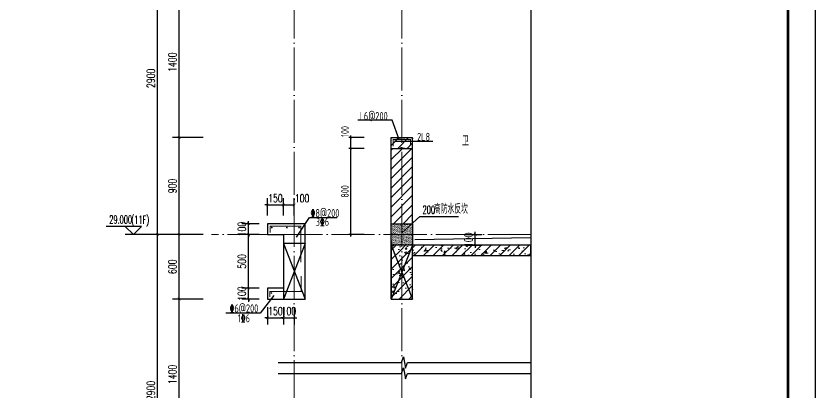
# Model space of a CAD drawing. Extents: x -461650 to 361314, y 245336 to 769729.
# Drawn here: x 307379 to 314804, y 670259 to 673752 of the extents above; entities that cross this region are included whole.
import ezdxf

# ---------------------------------------------------------------- set-up
doc = ezdxf.new("R2010")
doc.units = 0
doc.header["$LTSCALE"] = 1000
doc.linetypes.add('DOTE', pattern=[2.4200000000000004, 2, -0.2, 0.02, -0.2])
doc.layers.get('0').update_dxf_attribs({"linetype": 'CONTINUOUS'})
doc.layers.get('DEFPOINTS').update_dxf_attribs({"linetype": 'CONTINUOUS'})
for name, color, linetype in [('DIM', 2, 'CONTINUOUS'), ('DIM_ELEV', 3, 'CONTINUOUS'), ('DIM_IDEN', 67, 'CONTINUOUS'), ('DIM_SYMB', 3, 'CONTINUOUS'), ('PUB_DIM', 3, 'CONTINUOUS'), ('PUB_TEXT', 2, 'CONTINUOUS'), ('REIN', 6, 'CONTINUOUS'), ('S-大样-砼线', 7, 'CONTINUOUS'), ('S-引出线', 40, 'CONTINUOUS'), ('TEXT', 2, 'CONTINUOUS'), ('WALL', 5, 'CONTINUOUS'), ('yichutu', 7, 'CONTINUOUS'), ('看线', 251, 'CONTINUOUS'), ('立面-看线', 251, 'CONTINUOUS')]:
    doc.layers.add(name, color=color, linetype=linetype)
for name, color, linetype, lineweight in [('DOTE', 19, 'DOTE', 9), ('PUB_HATCH', 8, 'CONTINUOUS', 9), ('内粉刷', 37, 'CONTINUOUS', 9), ('图框', 9, 'CONTINUOUS', 18)]:
    doc.layers.add(name, color=color, linetype=linetype, lineweight=lineweight)
doc.styles.add('_TCH_DIM', font='SIMPLEX.shx', dxfattribs={"width": 0.7, "bigfont": 'GBCBIG.shx'})
doc.styles.add('_TCH_DIM_T3', font='SIMPLEX', dxfattribs={"width": 0.7058823529411765, "bigfont": 'GBCBIG'})
doc.styles.add('DIM_FONT_T3', font='SIMPLEX', dxfattribs={"width": 0.7058823529411765, "bigfont": 'GBCBIG'})
doc.styles.add('TSSD_DIMENSION', font='Tssdeng.shx', dxfattribs={"width": 0.7, "bigfont": 'tssdchn.shx'})
doc.styles.add('TSSD_REIN', font='tssdeng.shx', dxfattribs={"width": 0.7, "height": 300, "bigfont": 'tssdchn.shx'})
doc.styles.add('w', font='tssdeng.shx', dxfattribs={"width": 0.8, "bigfont": 'tssdchn.shx'})
doc.dimstyles.new('_TCH_ARCH&&25', dxfattribs={"dimtxt": 74.375, "dimasz": 25, "dimexe": 62.5, "dimexo": 75, "dimgap": 25, "dimtad": 1, "dimdec": 0, "dimzin": 0, "dimdsep": 46, "dimtxsty": '_TCH_DIM_T3', "dimblk": 'ARCHTICK', "dimcen": 0.09, "dimclrt": 7, "dimazin": 0, "dimtfac": 1, "dimtdec": 0, "dimtix": 1, "dimtmove": 2, "dimatfit": 3, "dimldrblk": 'ARCHTICK', "dimfxl": 0, "dimtolj": 1, "dimtzin": 0, "dimarcsym": 0})
doc.dimstyles.new('TSSD_20_20', dxfattribs={"dimtxt": 60, "dimasz": 20, "dimexe": 20, "dimexo": 50, "dimgap": 20, "dimtad": 1, "dimdec": 0, "dimzin": 0, "dimdsep": 46, "dimtxsty": 'TSSD_DIMENSION', "dimblk": 'ARCHTICK', "dimblk1": 'ARCHTICK', "dimblk2": 'ARCHTICK', "dimcen": 0, "dimdle": 20, "dimclrt": 7, "dimadec": 0, "dimazin": 0, "dimtfac": 1, "dimtdec": 0, "dimtix": 1, "dimtmove": 2, "dimatfit": 3, "dimfxl": 0, "dimtolj": 1, "dimtzin": 0, "dimarcsym": 0})
pattern_1 = [(45, (0, 0), (-44.19417382415921, 44.19417382415922), []), (49.99999999999999, (0, 0), (179.3150456501884, -15.68803374564878), [18.75, -206.25]), (355, (0, 0), (-34.68783340325, 188.048033425003), [15, -165]), (100.4514, (14.94292, -1.307335), (144.6273454285054, 172.3598855152384), [15.9350475, -175.285528]), (46.18420000000002, (0, 50), (266.8102621564111, -41.37975358225452), [28.125, -309.3749999999999]), (96.6356, (22.23418625, 46.55167325), (233.6656763871758, 243.5294677251104), [23.902572, -262.92825]), (351.1842, (0, 50), (233.6654862834068, 243.5296502313311), [22.5, -247.5]), (21, (25, 37.5), (149.2267630296154, -100.6547226663347), [18.75, -206.25]), (326.0000000000001, (25, 37.5), (60.82883298039543, 181.2875112617133), [15, -165]), (71.4514, (37.43555825, 29.1120985), (210.0556571453725, 80.6326241774881), [15.9350475, -175.285528]), (37.50000000000001, (0, 0), (3.039963829322667, 83.22346345782788), [0, -163, 0, -167.5, 0, -165.625]), (7.499999999999999, (0, 0), (65.76738436053715, 98.60292797059006), [0, -95.5, 0, -159.25, 0, -63.125]), (327.5, (-55.75, 0), (133.4556090431022, -5.638717933594939), [0, -62.5, 0, -195, 0, -258.75]), (317.5, (-80.75, 0), (145.7965423355966, 25.02624558307943), [0, -81.25, 0, -129.5, 0, -183.75])]

# ---------------------------------------------------------------- blocks, each defined once
blk = doc.blocks.new('GFDDDDRG')
at = {"layer": '图框'}
blk.add_lwpolyline([(923309.7791572664, -107436.9617041193), (923309.7791572663, -159999.4617041193), (893609.7791572664, -159999.4617041193), (893609.7791572665, -107436.9617041193)], close=True, dxfattribs=at)
blk.add_lwpolyline([(923309.7791572664, -107436.9617041193), (923309.7791572663, -159999.4617041193), (893609.7791572664, -159999.4617041193), (893609.7791572665, -107436.9617041193)], close=True, dxfattribs=at)
at = {"layer": '图框', "const_width": 50}
blk.add_lwpolyline([(894109.7791572664, -159499.4617041193), (922809.7791572663, -159499.4617041193), (922809.7791572664, -108686.9617041193), (894109.7791572665, -108686.9617041193)], close=True, dxfattribs=at)
blk = doc.blocks.new('yct-1051-594-26275-14850-25-1002.0')
at = {"layer": 'yichutu', "color": 7}
blk.add_lwpolyline([(0, 0), (0, 14850), (26275, 14850), (26275, 0)], close=True, dxfattribs=at)
blk = doc.blocks.new('_ArchTick')
at = {"color": 0, "linetype": 'ByBlock', "const_width": 0.15}
blk.add_lwpolyline([(-0.5, -0.5), (0.5, 0.5)], dxfattribs=at)
blk = doc.blocks.new('*D271')
at = {"layer": 'DEFPOINTS', "color": 0}
for p in [(932450.9182588418, -117186.0825243755), (932625.5290252911, -117186.0825243755), (932625.5290252911, -117286.0825243912)]:
    blk.add_point(p, dxfattribs=at)
at = {"layer": 'PUB_DIM', "color": 0, "lineweight": -2}
for p, q in [((932450.9182588418, -117186.0825243755), (932450.9182588418, -117161.0825243755)), ((932550.5290252911, -117186.0825243755), (932388.4182588418, -117186.0825243755)), ((932450.9182588418, -117286.0825243912), (932450.9182588418, -117186.0825243755)), ((932550.5290252911, -117286.0825243912), (932388.4182588418, -117286.0825243912)), ((932450.9182588418, -117286.0825243912), (932450.9182588418, -117311.0825243912))]:
    blk.add_line(p, q, dxfattribs=at)
at = {"layer": 'PUB_DIM', "color": 0, "lineweight": -2, "xscale": 25, "yscale": 25, "zscale": 25}
for p, rotation in [((932450.9182588418, -117186.0825243755), 270), ((932450.9182588418, -117286.0825243912), 90)]:
    blk.add_blockref('_ArchTick', p, dxfattribs=dict(at, rotation=rotation))
at = {"layer": 'PUB_DIM', "color": 7, "insert": (932388.7307588418, -117236.0825243832), "char_height": 74.375, "attachment_point": 5, "rotation": 90, "style": '_TCH_DIM_T3'}
blk.add_mtext('\\A1;100', dxfattribs=at)
blk = doc.blocks.new('*D272')
at = {"layer": 'DEFPOINTS', "color": 0}
for p in [(932450.9182588418, -117286.0825243912), (932625.5290252911, -117286.0825243912), (932625.5290252911, -117786.0825243912)]:
    blk.add_point(p, dxfattribs=at)
at = {"layer": 'PUB_DIM', "color": 0, "lineweight": -2}
for p, q in [((932550.5290252911, -117286.0825243912), (932388.4182588418, -117286.0825243912)), ((932450.9182588418, -117786.0825243912), (932450.9182588418, -117286.0825243912)), ((932550.5290252911, -117786.0825243912), (932388.4182588418, -117786.0825243912))]:
    blk.add_line(p, q, dxfattribs=at)
at = {"layer": 'PUB_DIM', "color": 0, "lineweight": -2, "xscale": 25, "yscale": 25, "zscale": 25}
for p, rotation in [((932450.9182588418, -117286.0825243912), 90), ((932450.9182588418, -117786.0825243912), 270)]:
    blk.add_blockref('_ArchTick', p, dxfattribs=dict(at, rotation=rotation))
at = {"layer": 'PUB_DIM', "color": 7, "insert": (932388.7307588418, -117536.082524391), "char_height": 74.375, "attachment_point": 5, "rotation": 90, "style": '_TCH_DIM_T3'}
blk.add_mtext('\\A1;500', dxfattribs=at)
blk = doc.blocks.new('*D273')
at = {"layer": 'DEFPOINTS', "color": 0}
for p in [(932450.9182588418, -117786.0825243912), (932625.5290252911, -117786.0825243912), (932625.5290252911, -117886.0825243911)]:
    blk.add_point(p, dxfattribs=at)
at = {"layer": 'PUB_DIM', "color": 0, "lineweight": -2}
for p, q in [((932550.5290252911, -117786.0825243912), (932388.4182588418, -117786.0825243912)), ((932450.9182588418, -117786.0825243912), (932450.9182588418, -117761.0825243912)), ((932450.9182588418, -117886.0825243911), (932450.9182588418, -117786.0825243912)), ((932550.5290252911, -117886.0825243911), (932388.4182588418, -117886.0825243911)), ((932450.9182588418, -117886.0825243911), (932450.9182588418, -117911.0825243911))]:
    blk.add_line(p, q, dxfattribs=at)
at = {"layer": 'PUB_DIM', "color": 0, "lineweight": -2, "xscale": 25, "yscale": 25, "zscale": 25}
for p, rotation in [((932450.9182588418, -117786.0825243912), 270), ((932450.9182588418, -117886.0825243911), 90)]:
    blk.add_blockref('_ArchTick', p, dxfattribs=dict(at, rotation=rotation))
at = {"layer": 'PUB_DIM', "color": 7, "insert": (932388.7307588418, -117836.082524391), "char_height": 74.375, "attachment_point": 5, "rotation": 90, "style": '_TCH_DIM_T3'}
blk.add_mtext('\\A1;100', dxfattribs=at)
blk = doc.blocks.new('*D274')
at = {"layer": 'DEFPOINTS', "color": 0}
for p in [(932625.5290252911, -117886.0825243875), (932775.5290252896, -117886.0825243904), (932775.5290252896, -118059.7932143435)]:
    blk.add_point(p, dxfattribs=at)
at = {"layer": 'PUB_DIM', "color": 0, "lineweight": -2}
for p, q in [((932625.5290252911, -117961.0825243875), (932625.5290252911, -118122.2932143435)), ((932775.5290252896, -117961.0825243904), (932775.5290252896, -118122.2932143435)), ((932625.5290252911, -118059.7932143435), (932600.5290252911, -118059.7932143435)), ((932625.5290252911, -118059.7932143435), (932775.5290252896, -118059.7932143435)), ((932775.5290252896, -118059.7932143435), (932800.5290252896, -118059.7932143435))]:
    blk.add_line(p, q, dxfattribs=at)
at = {"layer": 'PUB_DIM', "color": 0, "lineweight": -2, "xscale": 25, "yscale": 25, "zscale": 25}
blk.add_blockref('_ArchTick', (932625.5290252911, -118059.7932143435), dxfattribs=at)
at = {"layer": 'PUB_DIM', "color": 0, "lineweight": -2, "xscale": 25, "yscale": 25, "zscale": 25, "rotation": 180}
blk.add_blockref('_ArchTick', (932775.5290252896, -118059.7932143435), dxfattribs=at)
at = {"layer": 'PUB_DIM', "color": 7, "insert": (932700.5290252904, -117997.6057143435), "char_height": 74.375, "attachment_point": 5, "style": '_TCH_DIM_T3'}
blk.add_mtext('\\A1;150', dxfattribs=at)
blk = doc.blocks.new('*D275')
at = {"layer": 'DEFPOINTS', "color": 0}
for p in [(932775.5290252896, -117886.0825243904), (932875.5290186122, -117886.0825243923), (932875.5290186122, -118059.7932143459)]:
    blk.add_point(p, dxfattribs=at)
at = {"layer": 'PUB_DIM', "color": 0, "lineweight": -2}
for p, q in [((932775.5290252896, -117961.0825243904), (932775.5290252896, -118122.2932143459)), ((932875.5290186122, -117961.0825243923), (932875.5290186122, -118122.2932143459)), ((932775.5290252896, -118059.7932143459), (932750.5290252896, -118059.7932143459)), ((932775.5290252896, -118059.7932143459), (932875.5290186122, -118059.7932143459)), ((932875.5290186122, -118059.7932143459), (932900.5290186122, -118059.7932143459))]:
    blk.add_line(p, q, dxfattribs=at)
at = {"layer": 'PUB_DIM', "color": 0, "lineweight": -2, "xscale": 25, "yscale": 25, "zscale": 25}
blk.add_blockref('_ArchTick', (932775.5290252896, -118059.7932143459), dxfattribs=at)
at = {"layer": 'PUB_DIM', "color": 0, "lineweight": -2, "xscale": 25, "yscale": 25, "zscale": 25, "rotation": 180}
blk.add_blockref('_ArchTick', (932875.5290186122, -118059.7932143459), dxfattribs=at)
at = {"layer": 'PUB_DIM', "color": 7, "insert": (932825.5290219509, -117997.6057143459), "char_height": 74.375, "attachment_point": 5, "style": '_TCH_DIM_T3'}
blk.add_mtext('\\A1;100', dxfattribs=at)
blk = doc.blocks.new('*D276')
at = {"layer": 'DEFPOINTS', "color": 0}
for p in [(934390.7113845855, -117286.0823870408), (934556.671269677, -117286.0823870408), (934390.7113845855, -117386.0823868569)]:
    blk.add_point(p, dxfattribs=at)
at = {"layer": 'PUB_DIM', "color": 0, "lineweight": -2}
for p, q in [((934465.7113845855, -117286.0823870408), (934619.171269677, -117286.0823870408)), ((934556.671269677, -117286.0823870408), (934556.671269677, -117261.0823870408)), ((934556.671269677, -117386.0823868569), (934556.671269677, -117286.0823870408)), ((934465.7113845855, -117386.0823868569), (934619.171269677, -117386.0823868569)), ((934556.671269677, -117386.0823868569), (934556.671269677, -117411.0823868569))]:
    blk.add_line(p, q, dxfattribs=at)
at = {"layer": 'PUB_DIM', "color": 0, "lineweight": -2, "xscale": 25, "yscale": 25, "zscale": 25}
for p, rotation in [((934556.671269677, -117286.0823870408), 270), ((934556.671269677, -117386.0823868569), 90)]:
    blk.add_blockref('_ArchTick', p, dxfattribs=dict(at, rotation=rotation))
at = {"layer": 'PUB_DIM', "color": 7, "insert": (934494.483769677, -117336.0823869487), "char_height": 74.375, "attachment_point": 5, "rotation": 90, "style": '_TCH_DIM_T3'}
blk.add_mtext('\\A1;100', dxfattribs=at)
blk = doc.blocks.new('*D277')
at = {"layer": 'DEFPOINTS', "color": 0}
for p in [(932775.5290252895, -117012.3718344355), (932625.529025291, -117186.0825243915), (932775.5290252895, -117186.0825243886)]:
    blk.add_point(p, dxfattribs=at)
at = {"layer": 'PUB_DIM', "color": 0, "lineweight": -2}
for p, q in [((932625.529025291, -117012.3718344355), (932600.529025291, -117012.3718344355)), ((932625.529025291, -117111.0825243915), (932625.529025291, -116949.8718344355)), ((932625.529025291, -117012.3718344355), (932775.5290252895, -117012.3718344355)), ((932775.5290252895, -117111.0825243886), (932775.5290252895, -116949.8718344355)), ((932775.5290252895, -117012.3718344355), (932800.5290252895, -117012.3718344355))]:
    blk.add_line(p, q, dxfattribs=at)
at = {"layer": 'PUB_DIM', "color": 0, "lineweight": -2, "xscale": 25, "yscale": 25, "zscale": 25}
blk.add_blockref('_ArchTick', (932625.529025291, -117012.3718344355), dxfattribs=at)
at = {"layer": 'PUB_DIM', "color": 0, "lineweight": -2, "xscale": 25, "yscale": 25, "zscale": 25, "rotation": 180}
blk.add_blockref('_ArchTick', (932775.5290252895, -117012.3718344355), dxfattribs=at)
at = {"layer": 'PUB_DIM', "color": 7, "insert": (932700.5290252902, -116950.1843344355), "char_height": 74.375, "attachment_point": 5, "style": '_TCH_DIM_T3'}
blk.add_mtext('\\A1;150', dxfattribs=at)
blk = doc.blocks.new('*D278')
at = {"layer": 'DEFPOINTS', "color": 0}
for p in [(932875.5290186121, -117012.3718344331), (932775.5290252895, -117186.0825243886), (932875.5290186121, -117186.0825243867)]:
    blk.add_point(p, dxfattribs=at)
at = {"layer": 'PUB_DIM', "color": 0, "lineweight": -2}
for p, q in [((932775.5290252895, -117111.0825243886), (932775.5290252895, -116949.8718344331)), ((932775.5290252895, -117012.3718344331), (932875.5290186121, -117012.3718344331)), ((932875.5290186121, -117111.0825243867), (932875.5290186121, -116949.8718344331))]:
    blk.add_line(p, q, dxfattribs=at)
at = {"layer": 'PUB_DIM', "color": 0, "lineweight": -2, "xscale": 25, "yscale": 25, "zscale": 25, "rotation": 180}
blk.add_blockref('_ArchTick', (932775.5290252895, -117012.3718344331), dxfattribs=at)
at = {"layer": 'PUB_DIM', "color": 0, "lineweight": -2, "xscale": 25, "yscale": 25, "zscale": 25}
blk.add_blockref('_ArchTick', (932875.5290186121, -117012.3718344331), dxfattribs=at)
at = {"layer": 'PUB_DIM', "color": 7, "insert": (932947.9456852787, -116950.1843344331), "char_height": 74.375, "attachment_point": 5, "style": '_TCH_DIM_T3'}
blk.add_mtext('\\A1;100', dxfattribs=at)
blk = doc.blocks.new('*D806')
at = {"layer": 'DEFPOINTS', "color": 0}
for p in [(308894.7932658267, 671122.9823090126), (309194.7932658474, 671122.9823090126), (309194.7932658474, 669722.9824465464)]:
    blk.add_point(p, dxfattribs=at)
at = {"layer": 'PUB_DIM', "color": 0, "lineweight": -2}
for p, q in [((309119.7932658474, 671122.9823090126), (308832.2932658267, 671122.9823090126)), ((308894.7932658267, 669722.9824465464), (308894.7932658267, 671122.9823090126)), ((309119.7932658474, 669722.9824465464), (308832.2932658267, 669722.9824465464))]:
    blk.add_line(p, q, dxfattribs=at)
at = {"layer": 'PUB_DIM', "color": 0, "lineweight": -2, "xscale": 25, "yscale": 25, "zscale": 25}
for p, rotation in [((308894.7932658267, 671122.9823090126), 90), ((308894.7932658267, 669722.9824465464), 270)]:
    blk.add_blockref('_ArchTick', p, dxfattribs=dict(at, rotation=rotation))
at = {"layer": 'PUB_DIM', "color": 7, "insert": (308832.6057658265, 670422.9823777797), "char_height": 74.375, "attachment_point": 5, "rotation": 90, "style": '_TCH_DIM_T3'}
blk.add_mtext('\\A1;1400', dxfattribs=at)
blk = doc.blocks.new('*D807')
at = {"layer": 'DEFPOINTS', "color": 0}
for p in [(308894.7932658267, 671722.9823090261), (309194.7932658474, 671722.9823090261), (309194.7932658474, 671122.9823090126)]:
    blk.add_point(p, dxfattribs=at)
at = {"layer": 'PUB_DIM', "color": 0, "lineweight": -2}
for p, q in [((309119.7932658474, 671722.9823090261), (308832.2932658267, 671722.9823090261)), ((308894.7932658267, 671122.9823090126), (308894.7932658267, 671722.9823090261)), ((309119.7932658474, 671122.9823090126), (308832.2932658267, 671122.9823090126))]:
    blk.add_line(p, q, dxfattribs=at)
at = {"layer": 'PUB_DIM', "color": 0, "lineweight": -2, "xscale": 25, "yscale": 25, "zscale": 25}
for p, rotation in [((308894.7932658267, 671722.9823090261), 90), ((308894.7932658267, 671122.9823090126), 270)]:
    blk.add_blockref('_ArchTick', p, dxfattribs=dict(at, rotation=rotation))
at = {"layer": 'PUB_DIM', "color": 7, "insert": (308832.6057658265, 671422.9823090194), "char_height": 74.375, "attachment_point": 5, "rotation": 90, "style": '_TCH_DIM_T3'}
blk.add_mtext('\\A1;600', dxfattribs=at)
blk = doc.blocks.new('*D808')
at = {"layer": 'DEFPOINTS', "color": 0}
for p in [(308894.7932658267, 672622.9824465469), (309194.7932658474, 672622.9824465469), (309194.7932658474, 671722.9823090261)]:
    blk.add_point(p, dxfattribs=at)
at = {"layer": 'PUB_DIM', "color": 0, "lineweight": -2}
for p, q in [((309119.7932658474, 672622.9824465469), (308832.2932658267, 672622.9824465469)), ((308894.7932658267, 671722.9823090261), (308894.7932658267, 672622.9824465469)), ((309119.7932658474, 671722.9823090261), (308832.2932658267, 671722.9823090261))]:
    blk.add_line(p, q, dxfattribs=at)
at = {"layer": 'PUB_DIM', "color": 0, "lineweight": -2, "xscale": 25, "yscale": 25, "zscale": 25}
for p, rotation in [((308894.7932658267, 672622.9824465469), 90), ((308894.7932658267, 671722.9823090261), 270)]:
    blk.add_blockref('_ArchTick', p, dxfattribs=dict(at, rotation=rotation))
at = {"layer": 'PUB_DIM', "color": 7, "insert": (308832.6057658265, 672172.9823777867), "char_height": 74.375, "attachment_point": 5, "rotation": 90, "style": '_TCH_DIM_T3'}
blk.add_mtext('\\A1;900', dxfattribs=at)
blk = doc.blocks.new('*D809')
at = {"layer": 'DEFPOINTS', "color": 0}
for p in [(308894.7932658267, 674022.974174811), (309194.7932658474, 674022.974174811), (309194.7932658474, 672622.9824465469)]:
    blk.add_point(p, dxfattribs=at)
at = {"layer": 'PUB_DIM', "color": 0, "lineweight": -2}
for p, q in [((309119.7932658474, 674022.974174811), (308832.2932658267, 674022.974174811)), ((308894.7932658267, 672622.9824465469), (308894.7932658267, 674022.974174811)), ((309119.7932658474, 672622.9824465469), (308832.2932658267, 672622.9824465469))]:
    blk.add_line(p, q, dxfattribs=at)
at = {"layer": 'PUB_DIM', "color": 0, "lineweight": -2, "xscale": 25, "yscale": 25, "zscale": 25}
for p, rotation in [((308894.7932658267, 674022.974174811), 90), ((308894.7932658267, 672622.9824465469), 270)]:
    blk.add_blockref('_ArchTick', p, dxfattribs=dict(at, rotation=rotation))
at = {"layer": 'PUB_DIM', "color": 7, "insert": (308832.6057658265, 673322.9783106791), "char_height": 74.375, "attachment_point": 5, "rotation": 90, "style": '_TCH_DIM_T3'}
blk.add_mtext('\\A1;1400', dxfattribs=at)
blk = doc.blocks.new('*D816')
at = {"layer": 'DEFPOINTS', "color": 0}
for p in [(308694.7932658222, 671722.982309026), (309194.7932658474, 671722.982309026), (309194.7932658474, 668822.9823090257)]:
    blk.add_point(p, dxfattribs=at)
at = {"layer": 'PUB_DIM', "color": 0, "lineweight": -2}
for p, q in [((309119.7932658474, 671722.982309026), (308632.2932658222, 671722.982309026)), ((308694.7932658222, 668822.9823090257), (308694.7932658222, 671722.982309026)), ((309119.7932658474, 668822.9823090257), (308632.2932658222, 668822.9823090257))]:
    blk.add_line(p, q, dxfattribs=at)
at = {"layer": 'PUB_DIM', "color": 0, "lineweight": -2, "xscale": 25, "yscale": 25, "zscale": 25}
for p, rotation in [((308694.7932658222, 671722.982309026), 90), ((308694.7932658222, 668822.9823090257), 270)]:
    blk.add_blockref('_ArchTick', p, dxfattribs=dict(at, rotation=rotation))
at = {"layer": 'PUB_DIM', "color": 7, "insert": (308632.6057658221, 670272.982309026), "char_height": 74.375, "attachment_point": 5, "rotation": 90, "style": '_TCH_DIM_T3'}
blk.add_mtext('\\A1;2900', dxfattribs=at)
blk = doc.blocks.new('*D817')
at = {"layer": 'DEFPOINTS', "color": 0}
for p in [(308694.7932658222, 674622.982309026), (309194.7932658474, 674622.982309026), (309194.7932658474, 671722.982309026)]:
    blk.add_point(p, dxfattribs=at)
at = {"layer": 'PUB_DIM', "color": 0, "lineweight": -2}
for p, q in [((309119.7932658474, 674622.982309026), (308632.2932658222, 674622.982309026)), ((308694.7932658222, 671722.982309026), (308694.7932658222, 674622.982309026)), ((309119.7932658474, 671722.982309026), (308632.2932658222, 671722.982309026))]:
    blk.add_line(p, q, dxfattribs=at)
at = {"layer": 'PUB_DIM', "color": 0, "lineweight": -2, "xscale": 25, "yscale": 25, "zscale": 25}
for p, rotation in [((308694.7932658222, 674622.982309026), 90), ((308694.7932658222, 671722.982309026), 270)]:
    blk.add_blockref('_ArchTick', p, dxfattribs=dict(at, rotation=rotation))
at = {"layer": 'PUB_DIM', "color": 7, "insert": (308632.6057658221, 673172.9823090261), "char_height": 74.375, "attachment_point": 5, "rotation": 90, "style": '_TCH_DIM_T3'}
blk.add_mtext('\\A1;2900', dxfattribs=at)
blk = doc.blocks.new('20210809.02282059')
at = {"layer": 'REIN', "const_width": 9}
blk.add_lwpolyline([(87484.17413905729, 66580.93723980524), (87484.17413905729, 66644.7473179046), (87644.05902665015, 66644.7473179046), (87644.05902665015, 66586.78243779903)], dxfattribs=at)
at = {"layer": 'REIN', "const_width": 8}
for points in [[(87497.66146427253, 66629.68552062381, 1), (87505.66146427253, 66629.68552062381, 1)], [(87625.09821334062, 66629.68552062381, 1), (87633.09821334062, 66629.68552062381, 1)]]:
    blk.add_lwpolyline(points, format="xyb", close=True, dxfattribs=at)
at = {"layer": 'S-引出线'}
for p, q in [((87474.5888281595, 66823.76058760582), (87154.50981688779, 66823.76058760582)), ((87538.80876634456, 66644.7473179046), (87474.5888281595, 66823.76058760582)), ((87501.66146427253, 66629.68552062381), (87853.2882327484, 66629.68552062381))]:
    blk.add_line(p, q, dxfattribs=at)
at = {"layer": 'TEXT', "style": 'w', "width": 0.7}
for s, p in [('L6@200', (87171.47256206069, 66825.93027499522)), ('2L8', (87706.15828353167, 66632.06966891466))]:
    blk.add_text(s, height=75, rotation=1.867629851175362e-07, dxfattribs=at).set_placement(p)
blk = doc.blocks.new('A$C124E38C7')
at = {"layer": 'REIN'}
for points in [[(411.3491916419007, 827.6198026949423, 9, 9, 0), (411.3491916419007, 885.7864124497282, 9, 9, 0), (697.136046927888, 885.7864124497282, 9, 9, 0), (697.136046927888, 551.0904451996903, 9, 9, 0)], [(407.7055343370885, 227.9407258796855, 9, 9, 0), (407.7055343370885, 280.9011473031132, 9, 9, 0), (700.087186511606, 280.9011473031132, 9, 9, 0), (700.087186511606, 425.2876792717143, 9, 9, 0)]]:
    blk.add_lwpolyline(points, format="xyseb", dxfattribs=at)
at = {"layer": 'REIN', "const_width": 8}
for points in [[(421.8327268124558, 873.5427987211733, 1), (429.8327268124558, 873.5427987211733, 1)], [(562.2868298138492, 873.5427987211733, 1), (570.2868298138492, 873.5427987211733, 1)], [(674.8765359376557, 873.5427987211733, 1), (682.8765359376557, 873.5427987211733, 1)], [(418.3428307138383, 266.0767502083327, 1), (426.3428307138383, 266.0767502083327, 1)]]:
    blk.add_lwpolyline(points, format="xyb", close=True, dxfattribs=at)
at = {"layer": 'S-大样-砼线'}
for p, q in [((534.9131775260903, 724.9081133130239), (734.9131767665967, 209.8477938786382)), ((734.9161242698319, 724.9081133109867), (534.9161258917302, 209.8477938691503))]:
    blk.add_line(p, q, dxfattribs=at)
blk.add_lwpolyline([(734.9131833887659, 724.9081133072614), (534.9131775260903, 724.9081133072614), (534.913177951239, 209.8477938728756), (734.9131838129833, 209.8477938728756)], close=True, dxfattribs=at)
at = {"layer": 'S-引出线'}
for points in [[(655.4759675925598, 786.1005740879918), (777.7402859008871, 968.3219862158294), (1034.716379232705, 968.3219862158294)], [(445.2635719589889, 242.7101313573658), (318.597527531907, 79.6172117459937), (0.007638059556484222, 79.6172117459937)]]:
    blk.add_lwpolyline(points, dxfattribs=at)
at = {"layer": 'TEXT', "style": 'TSSD_REIN', "width": 0.7}
for s, p in [('%%1328@200', (785.8780742259696, 970.9405861510313)), ('3%%1326', (833.783343960531, 890.0683411068167)), ('%%1326@200', (33.9313798728399, 85.49755562626524)), ('1%%1326', (110.1330228815787, -5.766491179412697))]:
    blk.add_text(s, height=75, rotation=1.867629851175362e-07, dxfattribs=at).set_placement(p)
blk = doc.blocks.new('20210809.03232467')
at = {"layer": 'S-大样-砼线'}
for p, q in [((87154.50981688779, 67080.93735919218), (87354.50981570501, 66580.93723981472)), ((87354.51276363153, 67080.93735919014), (87154.51276483014, 66580.93723980524))]:
    blk.add_line(p, q, dxfattribs=at)
blk.add_lwpolyline([(87354.50982275046, 67080.93735918641), (87154.50981688779, 67080.93735918641), (87154.50981688965, 66580.93723980896), (87354.5098227514, 66580.93723980896)], close=True, dxfattribs=at)
blk = doc.blocks.new('*D2026')
at = {"layer": 'DEFPOINTS', "color": 0}
for p in [(310490.3766304661, 672622.9824465509), (310664.9873969153, 672622.9824465509), (310664.9873969153, 672522.9824465474)]:
    blk.add_point(p, dxfattribs=at)
at = {"layer": 'DIM', "color": 0, "lineweight": -2}
for p, q in [((310490.3766304661, 672502.9824465474), (310490.3766304661, 672642.9824465509)), ((310614.9873969153, 672622.9824465509), (310470.3766304661, 672622.9824465509)), ((310614.9873969153, 672522.9824465474), (310470.3766304661, 672522.9824465474))]:
    blk.add_line(p, q, dxfattribs=at)
at = {"layer": 'DIM', "color": 0, "lineweight": -2, "xscale": 20, "yscale": 20, "zscale": 20}
for p, rotation in [((310490.3766304661, 672622.9824465509), 90), ((310490.3766304661, 672522.9824465474), 270)]:
    blk.add_blockref('_ArchTick', p, dxfattribs=dict(at, rotation=rotation))
at = {"layer": 'DIM', "color": 7, "insert": (310435.376630466, 672679.4311644997), "char_height": 70, "attachment_point": 5, "rotation": 90, "style": 'TSSD_DIMENSION'}
blk.add_mtext('\\A1;100', dxfattribs=at)
blk = doc.blocks.new('*D2027')
at = {"layer": 'DEFPOINTS', "color": 0}
for p in [(310490.3766304661, 672522.9824465474), (310664.9873969153, 672522.9824465474), (310664.9873969153, 671722.9823090261)]:
    blk.add_point(p, dxfattribs=at)
at = {"layer": 'DIM', "color": 0, "lineweight": -2}
for p, q in [((310614.9873969153, 672522.9824465474), (310470.3766304661, 672522.9824465474)), ((310490.3766304661, 671702.9823090261), (310490.3766304661, 672542.9824465474)), ((310614.9873969153, 671722.9823090261), (310470.3766304661, 671722.9823090261))]:
    blk.add_line(p, q, dxfattribs=at)
at = {"layer": 'DIM', "color": 0, "lineweight": -2, "xscale": 20, "yscale": 20, "zscale": 20}
for p, rotation in [((310490.3766304661, 672522.9824465474), 90), ((310490.3766304661, 671722.9823090261), 270)]:
    blk.add_blockref('_ArchTick', p, dxfattribs=dict(at, rotation=rotation))
at = {"layer": 'DIM', "color": 7, "insert": (310435.376630466, 672122.9823777869), "char_height": 70, "attachment_point": 5, "rotation": 90, "style": 'TSSD_DIMENSION'}
blk.add_mtext('\\A1;800', dxfattribs=at)
blk = doc.blocks.new('HFHFHTFHSD')
at = {"layer": 'PUB_HATCH'}
h = blk.add_hatch(dxfattribs=at)
h.set_pattern_fill('钢筋混凝土', color=256, scale=25, style=0)
h.set_pattern_definition(pattern_1)
h.paths.add_polyline_path([(933975.5290184285, -116486.0823868664), (933975.5290184285, -116386.0823868664), (933775.5290184285, -116386.0823868664), (933775.5290184285, -116486.0823868664)])
h = blk.add_hatch(dxfattribs=at)
h.set_pattern_fill('普通砖', color=256, scale=25, style=0)
h.set_pattern_definition([(45, (0, 44.8778375), (-44.19419150182874, 44.19419150182875), [])])
h.paths.add_polyline_path([(933975.5290117239, -117186.0823858284), (933975.5290117239, -116486.0823868664), (933775.5290117239, -116486.0823868664), (933775.5290117239, -117186.0823858284)])
h = blk.add_hatch(dxfattribs=at)
h.set_pattern_fill('钢筋混凝土', color=256, scale=25, style=0)
h.set_pattern_definition(pattern_1)
h.paths.add_polyline_path([(933975.5290117239, -117886.0823882506), (933975.5290171637, -117486.0823865696), (933775.5290185463, -117386.0823865127), (933775.5290117239, -117886.0823855233)])
h = blk.add_hatch(dxfattribs=at)
h.set_pattern_fill('钢筋混凝土', color=256, scale=25, style=0)
h.set_pattern_definition(pattern_1)
h.paths.add_polyline_path([(935074.0539309505, -117386.0823868618), (933775.5290185463, -117386.0823865127), (933975.5290171637, -117486.0823865696), (935074.0539309231, -117486.0823868618)])
at = {"layer": '立面-看线'}
h = blk.add_hatch(dxfattribs=at)
h.set_pattern_fill('碎沙', color=256, scale=4)
h.set_pattern_definition([(37.50000000000001, (132722.2893678545, -502748.0348455478), (-0.32000625919681, 9.788264746586847), [0, -7.7216, 0, -8.636000000000001, 0, -8.255]), (7.499999999999999, (132722.2893678545, -502748.0348455478), (8.990465662760052, 14.33650201136708), [0, -4.1656, 0, -6.9596, 0, -2.667]), (327.5, (132716.0409678544, -502748.0348455478), (15.81984740482916, 0.028743693570914), [0, -2.54, 0, -9.144, 0, -11.938]), (317.5, (132716.0409678544, -502748.0348455478), (15.27112904944595, 4.458586465144325), [0, -1.27, 0, -5.9944, 0, -6.858])])
h.paths.add_polyline_path([(933775.5290184807, -117386.082385914), (933975.5290185421, -117386.0823862503), (933975.5290185729, -117186.0823860849), (933775.5290185114, -117186.0823855719)])
at = {"layer": 'DIM_IDEN'}
for p, q in [((933875.5292769555, -117271.0822834711), (934042.3401921625, -117119.5647890752)), ((934042.3401921625, -117119.5647890752), (934402.5167037676, -117119.5647890752))]:
    blk.add_line(p, q, dxfattribs=at)
at = {"layer": 'WALL'}
for p, q in [((933775.5290184285, -116486.0823868664), (933775.5290184285, -116386.0823868664)), ((933775.5290184285, -116386.0823868664), (933975.5290184285, -116386.0823868664)), ((933975.5290184285, -116486.0823868664), (933975.5290184285, -116386.0823868664)), ((933775.5290117239, -117186.0823858284), (933775.5290117239, -116486.0823868664)), ((933775.5290184285, -116486.0823868664), (933975.5290184285, -116486.0823868664)), ((933975.5290117239, -117186.0823858284), (933975.5290117239, -116486.0823868664)), ((932975.5290254289, -117186.0825243878), (932625.529025291, -117186.0825243878)), ((932625.529025291, -117186.0825243878), (932625.529025291, -117286.0825243876)), ((932975.5290173707, -117886.0825243869), (932975.5290254289, -117186.0825243878)), ((933775.5290117239, -117186.0823858284), (933975.5290117239, -117186.0823858284)), ((932625.529025291, -117286.0825243876), (932775.529025291, -117286.0825243878)), ((932775.529025291, -117286.0825243878), (932775.529025291, -117786.0825243875)), ((933775.5290117239, -117886.0823855233), (933775.5290185463, -117386.0823865127)), ((935074.0539309505, -117386.0823868618), (933775.5290185463, -117386.0823865127)), ((935074.0539309231, -117486.0823868618), (935074.0539309505, -117386.0823868618)), ((933975.5290117239, -117886.0823882506), (933975.5290171637, -117486.0823865696)), ((935074.0539309231, -117486.0823868618), (933975.5290171637, -117486.0823865696)), ((932775.529025291, -117786.0825243875), (932625.529025291, -117786.0825243875)), ((932625.529025291, -117786.0825243875), (932625.529025291, -117886.0825243875)), ((932625.529025291, -117886.0825243875), (932975.5290173707, -117886.0825243869)), ((933775.5290117239, -117886.0823855233), (933975.5290117239, -117886.0823882506))]:
    blk.add_line(p, q, dxfattribs=at)
blk.add_lwpolyline([(933775.5290184742, -117186.0823858284), (933975.5290186101, -117186.0823858284), (933975.5290186101, -117386.0823858284), (933775.5290184742, -117386.0823858284)], close=True, dxfattribs=at)
at = {"layer": '看线', "color": 32}
blk.add_lwpolyline([(935074.0539309505, -117316.0823868626), (933995.5290179242, -117336.0713298051)], dxfattribs=at)
at = {"layer": 'PUB_TEXT', "style": 'DIM_FONT_T3'}
for s, height, width, p in [('卫', 89.36170212765958, 0.7058823529411765, (934434.7471136091, -116460.4594087483)), ('高防水反坎', 89.36170212765958, 0.7058823529411765, (934173.2316599629, -117093.3147890752)), ('200', 74.375, 0.4982698961937717, (934067.3493070217, -117093.3147890752))]:
    blk.add_text(s, height=height, dxfattribs=dict(at, width=width)).set_placement(p)
at = {"layer": 'PUB_DIM'}
for p1, p2, distance, picture, middle in [((932625.529025291, -117186.0825243915), (932775.5290252895, -117186.0825243886), 173.71068995310634, '*D277', (932700.5290252902, -116950.1843344355)), ((932625.5290252911, -117286.0825243912), (932625.5290252911, -117186.0825243755), 174.6107664492447, '*D271', (932388.7307588418, -117236.0825243832)), ((932625.5290252911, -117786.0825243912), (932625.5290252911, -117286.0825243912), 174.6107664492447, '*D272', (932388.7307588418, -117536.082524391)), ((934390.7113845855, -117386.0823868569), (934390.7113845855, -117286.0823870408), -165.95988509152085, '*D276', (934494.483769677, -117336.0823869487)), ((932625.5290252911, -117886.0825243911), (932625.5290252911, -117786.0825243912), 174.6107664492447, '*D273', (932388.7307588418, -117836.082524391)), ((932625.5290252911, -117886.0825243875), (932775.5290252896, -117886.0825243904), -173.71068995310634, '*D274', (932700.5290252904, -117997.6057143435)), ((932775.5290252896, -117886.0825243904), (932875.5290186122, -117886.0825243923), -173.7106899536011, '*D275', (932825.5290219509, -117997.6057143459))]:
    dim = blk.add_aligned_dim(p1=p1, p2=p2, distance=distance, dimstyle='_TCH_ARCH&&25', dxfattribs=at)
    dim.commit()
    dim.dimension.update_dxf_attribs({"geometry": picture, "text_midpoint": middle})
dim = blk.add_linear_dim(base=(932875.5290186121, -117012.3718344331), p1=(932775.5290252895, -117186.0825243886), p2=(932875.5290186121, -117186.0825243867), angle=1.092230030539042e-09, dimstyle='_TCH_ARCH&&25', dxfattribs=at)
dim.commit()
dim.dimension.update_dxf_attribs({"geometry": '*D278', "text_midpoint": (932947.9456852787, -116950.1843344331), "dimtype": 161})

msp = doc.modelspace()

# ---------------------------------------------------------------- linework, layer by layer
at = {"layer": 'DIM_ELEV'}
for p, q in [((308544.7932658208, 671797.9823090258), (308216.7932658208, 671797.9823090258)), ((308469.7932658208, 671722.9823090258), (308394.7932658208, 671797.9823090258)), ((308469.7932658208, 671722.9823090258), (308544.7932658208, 671797.9823090258)), ((308894.7932658265, 671722.9823090258), (308394.7932658208, 671722.9823090258))]:
    msp.add_line(p, q, dxfattribs=at)
at = {"layer": 'DIM_SYMB'}
msp.add_lwpolyline([(312163.5123421542, 676102.9823090201), (312163.5123421537, 667441.10616422), (312216.0123421537, 667421.997726921), (312111.0123421537, 667403.4833939467), (312163.5123421537, 667384.85616422), (312163.5123421532, 658722.9800194199)], dxfattribs=at)
at = {"layer": 'DIM_SYMB', "color": 5}
for points in [[(309814.9874364504, 670532.9285963713), (310961.1248893022, 670532.9285938542), (310980.2333267165, 670585.4285938123), (310998.7476594603, 670480.4285937715), (311017.3748893022, 670532.9285937307), (312163.5123421539, 670532.9285912137)], [(309814.9874364504, 670432.9285963713), (310961.1248893022, 670432.9285938542), (310980.2333267165, 670485.4285938123), (310998.7476594603, 670380.4285937715), (311017.3748893022, 670432.9285937307), (312163.5123421539, 670432.9285912137)]]:
    msp.add_lwpolyline(points, dxfattribs=at)
at = {"layer": 'DOTE', "color": 1, "linetype": 'DOTE', "ltscale": 0.2}
for p, q in [((309964.9874229276, 659022.9800194199), (309964.9874229272, 676702.9823090198)), ((310964.9874229276, 659022.9800194199), (310964.9874229272, 676702.9823090198)), ((312163.5123421539, 671722.9823090261), (309194.7932658474, 671722.9823090261))]:
    msp.add_line(p, q, dxfattribs=at)

# ---------------------------------------------------------------- block references
at = {"xscale": 0.5, "yscale": 0.5, "zscale": 0.5}
msp.add_blockref('GFDDDDRG', (-146851.0362156018, 734849.487923616), dxfattribs=at)
msp.add_blockref('HFHFHTFHSD', (-622910.5415956152, 789009.0648334138))
at = {"layer": 'REIN'}
msp.add_blockref('20210809.02282059', (223399.8046422611, 605959.8756824562), dxfattribs=at)
at = {"layer": 'yichutu', "rotation": 270}
msp.add_blockref('yct-1051-594-26275-14850-25-1002.0', (299953.8533630314, 681131.0070715563), dxfattribs=at)
at = {"layer": '内粉刷'}
msp.add_blockref('A$C124E38C7', (309330.0742379419, 670913.081887728), dxfattribs=at)
at = {"layer": '立面-看线'}
for p in [(223710.4746593634, 604542.045087661), (223710.4775603992, 604542.0452055668)]:
    msp.add_blockref('20210809.03232467', p, dxfattribs=at)

# ---------------------------------------------------------------- texts
at = {"layer": 'PUB_TEXT', "style": '_TCH_DIM', "width": 0.4941176470588236}
for s, p in [('29.000', (308245.6932658209, 671824.2323090258)), ('(11F)', (308451.0932658209, 671823.0073090259))]:
    msp.add_text(s, height=74.375, dxfattribs=at).set_placement(p)

# ---------------------------------------------------------------- dimensions: what is measured, and where the dimension line sits
at = {"layer": 'DIM'}
dim = msp.add_linear_dim(base=(310490.3766304661, 672622.9824465509), p1=(310664.9873969153, 672522.9824465474), p2=(310664.9873969153, 672622.9824465509), angle=90, dimstyle='TSSD_20_20', override={"dimtxt": 70}, dxfattribs=at)
dim.commit()
dim.dimension.update_dxf_attribs({"geometry": '*D2026', "text_midpoint": (310435.376630466, 672679.4311644997), "dimtype": 161})
dim = msp.add_aligned_dim(p1=(310664.9873969153, 671722.9823090261), p2=(310664.9873969153, 672522.9824465474), distance=174.6107664492447, dimstyle='TSSD_20_20', override={"dimtxt": 70}, dxfattribs=at)
dim.commit()
dim.dimension.update_dxf_attribs({"geometry": '*D2027', "text_midpoint": (310435.376630466, 672122.9823777869)})
at = {"layer": 'PUB_DIM'}
for p1, p2, distance, picture, middle in [((309194.7932658474, 671722.982309026), (309194.7932658474, 674622.982309026), 500.0000000251457, '*D817', (308632.6057658221, 673172.9823090261)), ((309194.7932658474, 672622.9824465469), (309194.7932658474, 674022.974174811), 300.0000000206637, '*D809', (308832.6057658265, 673322.9783106791)), ((309194.7932658474, 671722.9823090261), (309194.7932658474, 672622.9824465469), 300.0000000206637, '*D808', (308832.6057658265, 672172.9823777867)), ((309194.7932658474, 668822.9823090257), (309194.7932658474, 671722.982309026), 500.0000000251457, '*D816', (308632.6057658221, 670272.982309026)), ((309194.7932658474, 671122.9823090126), (309194.7932658474, 671722.9823090261), 300.0000000206637, '*D807', (308832.6057658265, 671422.9823090194)), ((309194.7932658474, 669722.9824465464), (309194.7932658474, 671122.9823090126), 300.0000000206637, '*D806', (308832.6057658265, 670422.9823777797))]:
    dim = msp.add_aligned_dim(p1=p1, p2=p2, distance=distance, dimstyle='_TCH_ARCH&&25', dxfattribs=at)
    dim.commit()
    dim.dimension.update_dxf_attribs({"geometry": picture, "text_midpoint": middle})

doc.saveas('drawing.dxf')
